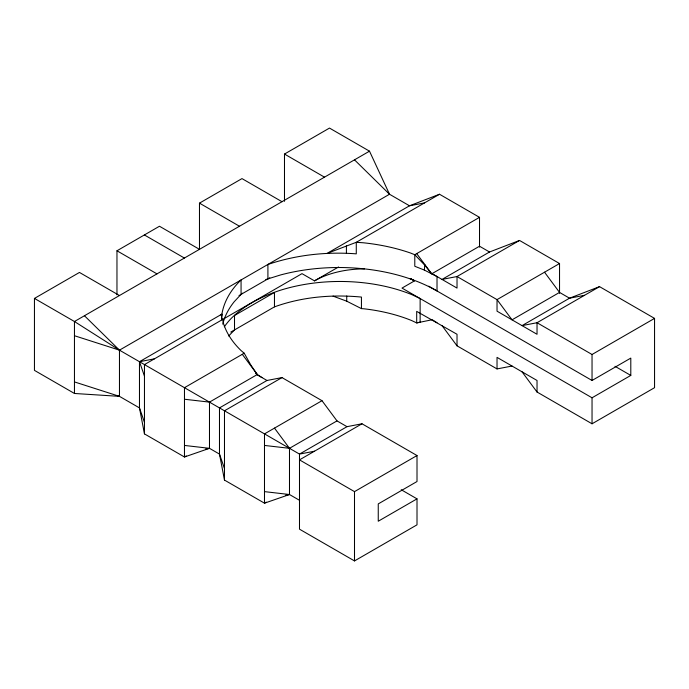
<?xml version="1.0" encoding="UTF-8"?>
<svg xmlns="http://www.w3.org/2000/svg" width="689" height="689" viewBox="0 0 689 689"><rect width="100%" height="100%" fill="white"/><g stroke="black" fill="none" stroke-linecap="round" stroke-linejoin="round"><path stroke-width="1.03" d="M221.625 319.774L222.004 314.055L139.471 361.708L139.471 407.905L144.466 433.889L184.471 456.988L209.482 448.324L219.481 454.094L224.485 468.537M221.677 315.519C223.581 301.756 231.125 289.44 241.064 279.949L241.064 294.392M228.653 336.008L234.51 329.936L234.51 315.502L274.463 292.429L274.463 306.863L230.798 332.072M242.218 293.161L234.191 301.748A138.713 80.088 0 0 0 222.736 324.131M144.466 422.34L139.471 407.905L119.464 396.356L74.455 393.471L34.45 370.372L34.45 298.423L79.459 272.439L119.464 295.529M116.966 294.814L116.966 250.779L159.469 226.242L199.474 249.34L199.474 203.143L241.985 178.597L281.99 201.696M284.488 201.309L284.488 154.06L329.497 128.076L369.502 151.175L389.509 194.246L409.507 205.796L424.51 202.91M369.502 151.175L74.455 321.513L34.45 298.423M388.295 192.498L389.509 194.246L119.464 350.158L74.455 335.724M239.014 295.572L269.769 277.813M220.566 314.882L221.677 314.666L221.557 317.965L222.702 319.429L144.466 364.593L144.466 433.889M223.279 319.093L301.997 273.645L314.494 280.862A70.726 40.832 0 0 1 364.507 268.908M439.513 194.246L356.282 242.304L326.974 253.457L409.507 205.796L439.513 194.246L479.518 217.345L479.518 247.162M314.494 280.862L338.575 266.962M184.471 399.241L209.482 402.126L257.29 374.523L250.787 364.946L244.207 353.207L184.471 387.692L184.471 456.988L186.288 455.937M479.518 217.345L414.787 254.723L410.437 252.992A138.713 80.088 0 0 0 363.206 242.769L356.282 242.304L356.282 253.853C326.526 251.58 296.21 254.878 267.909 264.455L267.909 278.89M424.786 264.49L424.364 270.071L437.015 276.539L437.015 290.973A138.713 80.088 0 0 0 280.647 274.928L265.773 279.553M410.808 278.726L414.511 280.862L402.006 288.088L592.04 397.794L630.797 375.419L630.797 358.099L592.04 380.474L428.722 286.185M424.364 270.071L414.787 266.273L414.787 254.723L424.364 264.74L431.71 273.826L479.518 246.223L489.526 251.993L519.532 240.444L559.537 263.542L559.537 293.359M74.455 393.471L74.455 321.513L119.464 350.158L299.491 454.094L299.491 529.169L354.499 560.924L417.009 524.837L417.009 498.853L378.252 521.229L378.252 503.9L417.009 481.525L417.009 455.541L362.001 423.778L346.998 426.672L336.999 420.893L321.996 400.688L281.99 377.589L266.988 380.474L219.481 407.905L219.481 454.094L224.485 480.087L264.49 503.177L289.492 494.521L299.491 500.292M489.526 251.993L442.019 279.424L457.022 276.539L519.532 240.444M281.99 377.589L224.485 410.79L224.485 480.087M321.996 400.688L264.49 433.889L264.49 503.177L266.307 502.135M559.537 263.542L497.027 299.629L457.022 276.539L457.022 288.088L432.012 273.645M336.999 420.893L289.492 448.324L264.49 445.439M584.539 295.305L569.536 298.191L559.537 292.412L512.03 319.842L497.027 299.629L497.027 311.178L537.032 334.277L537.032 322.728L599.542 286.641L654.55 318.396L654.55 387.692L592.04 423.787L537.032 392.024L522.029 371.81M346.998 426.672L299.491 454.094L314.494 451.209M362.001 423.778L299.491 459.873L354.499 491.627L417.009 455.541M599.542 286.641L569.536 298.191L522.029 325.621L537.032 322.728L592.04 354.49L654.55 318.396M274.463 306.863C302.152 296.847 332.236 294.289 361.441 297.071L361.441 308.62L363.999 308.801A124.485 71.871 0 0 1 411.695 320.566L416.69 322.917L420.135 322.133L420.135 298.552L411.695 294.582A124.485 71.871 0 0 0 279.717 290.465C261.846 296.408 244.517 305.063 231.099 318.533A124.485 71.871 0 0 0 224.33 326.793M328.412 252.622L329.514 252.407L329.514 253.259M154.465 358.823L139.471 361.708L144.466 376.142M442.019 325.621L457.022 345.826L497.027 368.925L512.03 366.04M205.477 449.09L209.482 448.324L209.482 402.126M285.487 495.288L289.492 494.521L289.492 448.324L274.489 428.11M184.471 445.439L209.482 448.324M264.49 491.627L289.492 494.521M117.406 395.848L119.464 396.356L119.464 350.158L84.454 315.743M74.455 381.921L119.464 396.356M333.054 296.132L346.731 301.188L361.441 308.62M284.488 154.06L324.493 177.159M614.984 366.298L630.797 375.419M199.474 203.143L239.479 226.242M144.38 234.949L184.385 258.048M116.966 250.779L156.971 273.877M256.988 374.695L266.988 380.474M401.213 489.733L417.009 498.853M437.015 322.728L432.201 319.73L416.69 322.917L416.69 311.368L457.022 334.277L457.022 345.826M255.662 373.464L261.984 377.589M244.207 353.207L241.21 350.692A138.713 80.088 0 0 1 223.494 323.425L222.702 319.429M354.499 159.831L389.509 194.246M544.534 272.207L559.537 292.412M416.707 253.612L431.71 273.826M242.287 354.31L257.29 374.523M592.04 354.49L592.04 380.474M592.04 397.794L592.04 423.787M537.032 392.024L537.032 380.474L497.027 357.376L497.027 368.925M354.499 491.627L354.499 560.924M346.731 296.012L346.731 301.188M346.412 245.887L346.412 253.199M410.256 278.606A70.726 40.832 0 0 1 414.511 280.862"/></g></svg>
